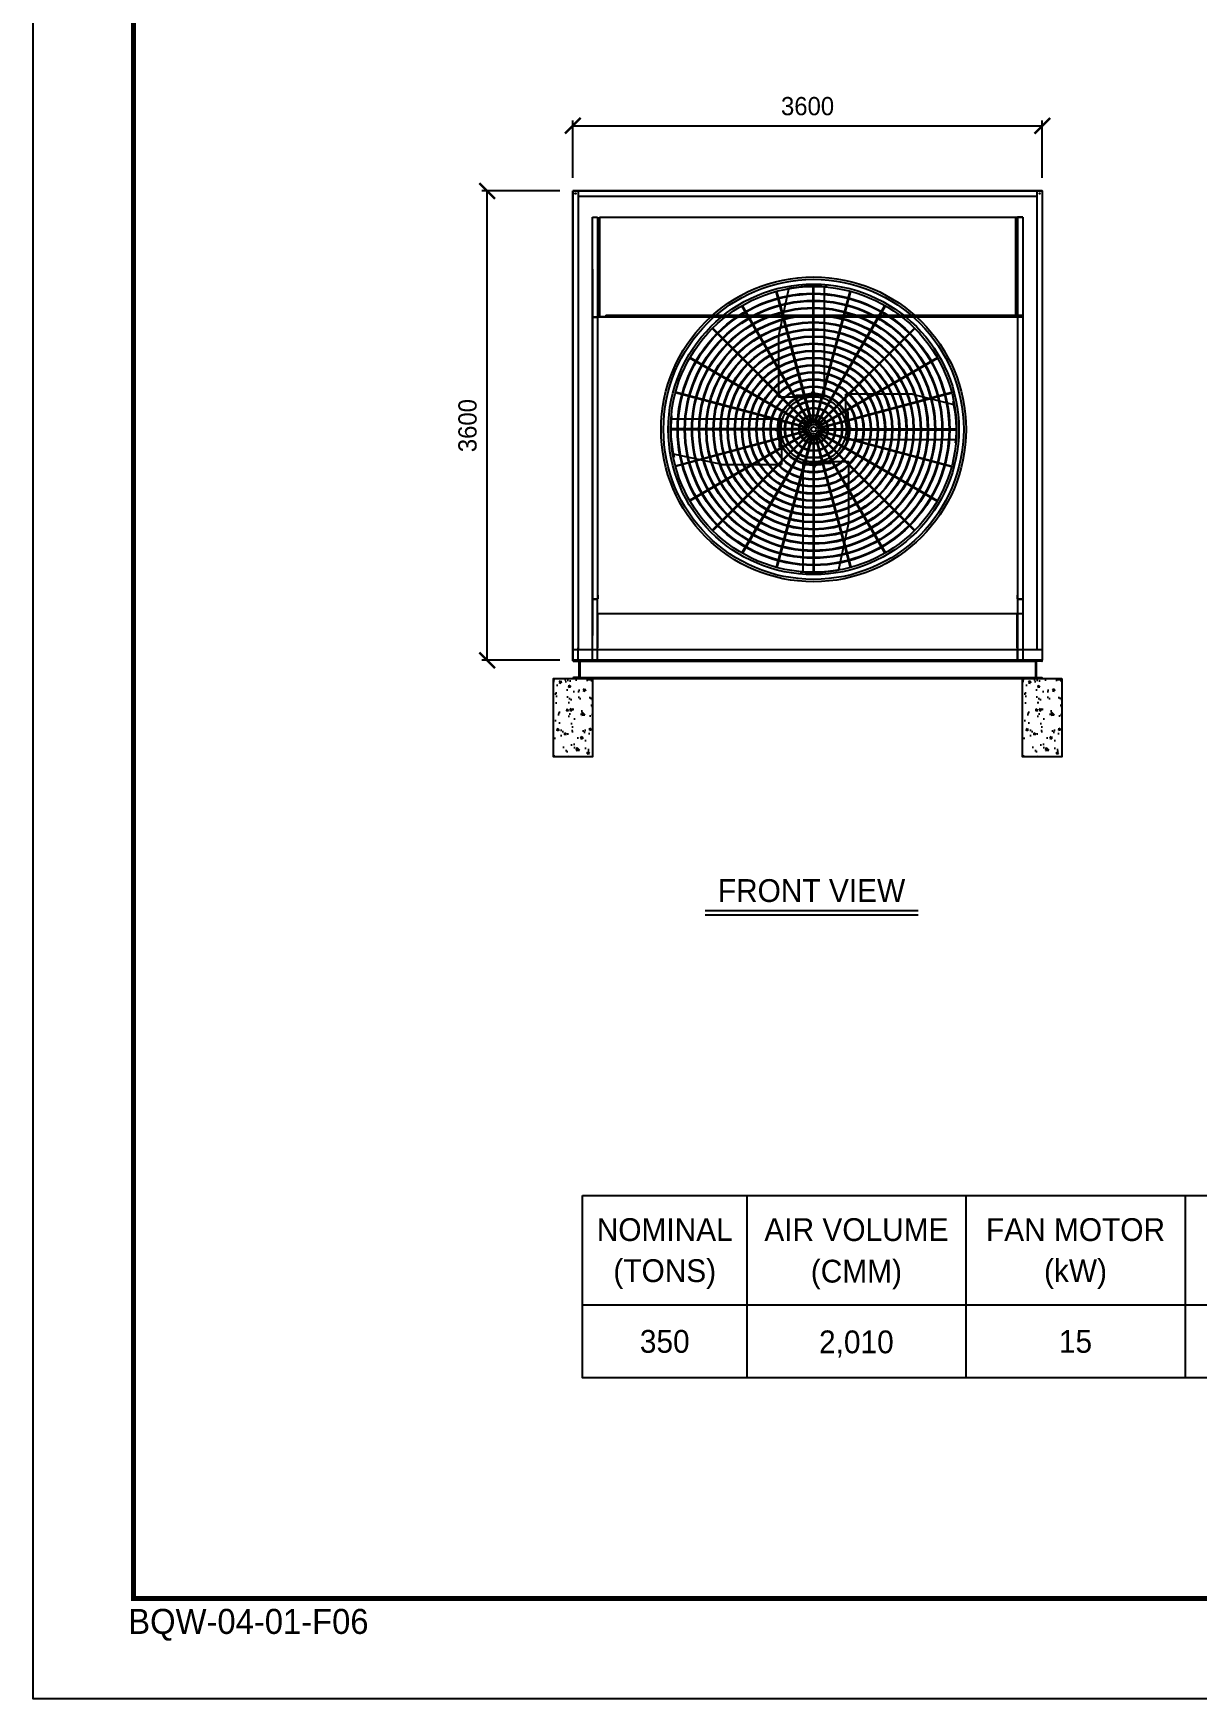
# Model space of a CAD drawing. Header units: millimetres. Extents: x 3026 to 35289, y 2869 to 25683.
# Drawn here: x 3026 to 11947, y 2869 to 15644 of the extents above; entities that cross this region are included whole.
import ezdxf
from ezdxf.enums import TextEntityAlignment as Align

# ---------------------------------------------------------------- set-up
doc = ezdxf.new("R2010")
doc.units = ezdxf.units.MM
doc.linetypes.add('CENTER', pattern=[2, 1.25, -0.25, 0.25, -0.25])
doc.linetypes.add('HIDDEN', pattern=[0.375, 0.25, -0.125])
for name, color, linetype in [('center', 1, 'CENTER'), ('LINE', 7, 'Continuous'), ('냉각탑', 4, 'Continuous'), ('냉각탑_box', 1, 'Continuous'), ('냉각탑_dim', 1, 'Continuous'), ('냉각탑_form', 1, 'Continuous'), ('냉각탑_text', 3, 'Continuous'), ('냉각탑_찬넬방진', 1, 'Continuous'), ('숨은선', 5, 'HIDDEN')]:
    doc.layers.add(name, color=color, linetype=linetype)
doc.styles.add('HY울릉도L', font='')
doc.styles.add('돋움', font='Dotum.ttf')
doc.styles.get('HY울릉도L').set_extended_font_data('HY울릉도L')
doc.dimstyles.new('성지DIM', dxfattribs={"dimtxt": 3.5, "dimasz": 3, "dimexe": 1, "dimexo": 2.5, "dimgap": 2, "dimtad": 1, "dimdec": 0, "dimzin": 3, "dimdsep": 46, "dimtxsty": 'HY울릉도L', "dimblk": 'ARCHTICK', "dimcen": -2, "dimclrd": 256, "dimclre": 256, "dimclrt": 7, "dimadec": 0, "dimazin": 0, "dimtfac": 1, "dimtdec": 0, "dimtofl": 0, "dimtmove": 0, "dimatfit": 3, "dimfxl": 1, "dimtolj": 1, "dimtzin": 0, "dimlwe": -1, "dimarcsym": 0})

# ---------------------------------------------------------------- blocks, each defined once
blk = doc.blocks.new('냉각탑form')
at = {"layer": 'Defpoints'}
blk.add_lwpolyline([(0, 297.07), (420.1, 297.07), (420.1, 0), (0, 0)], close=True, dxfattribs=at)
at = {"layer": '냉각탑_form', "const_width": 0.5}
blk.add_lwpolyline([(10, 287.07), (10, 10), (410.1, 10), (410.1, 287.07)], close=True, dxfattribs=at)
at = {"layer": '냉각탑_form', "style": '돋움'}
blk.add_text('BQW-04-01-F06', height=2.5006, dxfattribs=at).set_placement((9.48, 6.47))
blk = doc.blocks.new('_ArchTick')
at = {"color": 0, "linetype": 'ByBlock', "const_width": 0.15}
blk.add_lwpolyline([(-0.5, -0.5), (0.5, 0.5)], dxfattribs=at)
blk = doc.blocks.new('*D199')
at = {"layer": 'Defpoints', "color": 0, "transparency": 16777216}
for p in [(10763, 14935), (7163, 14435), (10763, 14435)]:
    blk.add_point(p, dxfattribs=at)
at = {"layer": '냉각탑_dim', "transparency": 16777216}
for p, q in [((7163, 14535), (7163, 14975)), ((10763, 14535), (10763, 14975))]:
    blk.add_line(p, q, dxfattribs=at)
at = {"layer": '냉각탑_dim', "lineweight": -2, "transparency": 16777216}
blk.add_line((7163, 14935), (10763, 14935), dxfattribs=at)
at = {"layer": '냉각탑_dim', "lineweight": -2, "transparency": 16777216, "xscale": 120, "yscale": 120, "zscale": 120, "rotation": 180}
blk.add_blockref('_ArchTick', (7163, 14935), dxfattribs=at)
at = {"layer": '냉각탑_dim', "lineweight": -2, "transparency": 16777216, "xscale": 120, "yscale": 120, "zscale": 120}
blk.add_blockref('_ArchTick', (10763, 14935), dxfattribs=at)
at = {"layer": '냉각탑_dim', "color": 7, "transparency": 16777216, "insert": (8963, 15085), "char_height": 140, "attachment_point": 5, "style": 'HY울릉도L'}
blk.add_mtext('\\A1;3600', dxfattribs=at)
blk = doc.blocks.new('*D200')
at = {"layer": 'Defpoints', "color": 0, "transparency": 16777216}
for p in [(6506, 14435), (7163, 14435), (7163, 10835)]:
    blk.add_point(p, dxfattribs=at)
at = {"layer": '냉각탑_dim', "transparency": 16777216}
for p, q in [((7063, 14435), (6466, 14435)), ((7063, 10835), (6466, 10835))]:
    blk.add_line(p, q, dxfattribs=at)
at = {"layer": '냉각탑_dim', "lineweight": -2, "transparency": 16777216}
blk.add_line((6506, 10835), (6506, 14435), dxfattribs=at)
at = {"layer": '냉각탑_dim', "lineweight": -2, "transparency": 16777216, "xscale": 120, "yscale": 120, "zscale": 120}
for p, rotation in [((6506, 14435), 90), ((6506, 10835), 270)]:
    blk.add_blockref('_ArchTick', p, dxfattribs=dict(at, rotation=rotation))
at = {"layer": '냉각탑_dim', "color": 7, "transparency": 16777216, "insert": (6356, 12635), "char_height": 140, "attachment_point": 5, "rotation": 90, "style": 'HY울릉도L'}
blk.add_mtext('\\A1;3600', dxfattribs=at)
blk = doc.blocks.new('A$C1FB73ED1')
for p, q in [((1261, 1340), (967, 2438)), ((1267, 1342), (972, 2440)), ((1277, 1343), (1277, 2480)), ((1283, 1343), (1283, 2480)), ((1293, 1342), (1588, 2440)), ((1299, 1340), (1593, 2438)), ((1246, 1333), (677, 2318)), ((1251, 1336), (683, 2321)), ((1309, 1336), (1877, 2321)), ((1314, 1333), (1883, 2318)), ((1233, 1322), (429, 2126)), ((1238, 1327), (434, 2131)), ((1322, 1327), (2126, 2131)), ((1327, 1322), (2131, 2126)), ((1224, 1309), (239, 1877)), ((1227, 1314), (242, 1883)), ((1333, 1314), (2318, 1883)), ((1336, 1309), (2321, 1877)), ((1218, 1293), (120, 1588)), ((1220, 1299), (122, 1593)), ((1340, 1299), (2438, 1593)), ((1342, 1293), (2440, 1588)), ((1217, 1283), (80, 1283)), ((1217, 1277), (80, 1277)), ((1218, 1267), (120, 972)), ((1220, 1261), (122, 967)), ((1340, 1261), (2438, 967)), ((1342, 1267), (2440, 972)), ((1343, 1283), (2480, 1283)), ((1343, 1277), (2480, 1277)), ((1224, 1251), (239, 683)), ((1227, 1246), (242, 677)), ((1233, 1238), (429, 434)), ((1238, 1233), (434, 429)), ((1246, 1227), (677, 242)), ((1251, 1224), (683, 239)), ((1261, 1220), (967, 122)), ((1267, 1218), (972, 120)), ((1277, 1217), (1277, 80)), ((1283, 1217), (1283, 80)), ((1293, 1218), (1588, 120)), ((1299, 1220), (1593, 122)), ((1309, 1224), (1877, 239)), ((1314, 1227), (1883, 242)), ((1322, 1233), (2126, 429)), ((1327, 1238), (2131, 434)), ((1333, 1246), (2318, 677)), ((1336, 1251), (2321, 683))]:
    blk.add_line(p, q)
for radius in [1280, 1260, 1220, 1200]:
    blk.add_circle((1280, 1280), radius)
at = {"ltscale": 5}
for radius in [1143, 1137, 1083, 1077, 1023, 1017, 963, 957, 903, 897, 843, 837, 783, 777, 723, 717, 663, 657, 603, 597, 543, 537, 483, 477, 423, 417, 363, 357, 303, 297, 243, 237, 183, 177, 123, 117, 63, 57, 40, 21]:
    blk.add_circle((1280, 1280), radius, dxfattribs=at)
at = {"color": 7}
blk.add_circle((1280, 1280), 274, dxfattribs=at)
at = {"layer": 'LINE', "color": 7}
for p, q in [((985, 2053), (1072, 2459)), ((1368, 2478), (1368, 1567)), ((985, 2053), (985, 1550)), ((1131, 1550), (985, 1550)), ((1131, 1550), (985, 1550)), ((1131, 1567), (1369, 1567)), ((1131, 1567), (1369, 1567)), ((1131, 1567), (1131, 1549)), ((1131, 1567), (1131, 1549)), ((1131, 1549), (1230, 1549)), ((1131, 1549), (1230, 1549)), ((1330, 1549), (1369, 1549)), ((1330, 1549), (1369, 1549)), ((1369, 1567), (1369, 1549)), ((1369, 1567), (1369, 1549)), ((2111, 1575), (1550, 1575)), ((1550, 1429), (1550, 1575)), ((1550, 1429), (1550, 1575)), ((2111, 1575), (2457, 1488)), ((1549, 1429), (1549, 1330)), ((1549, 1429), (1549, 1330)), ((1567, 1429), (1549, 1429)), ((1567, 1429), (1549, 1429)), ((1567, 1429), (1567, 1191)), ((1567, 1429), (1567, 1191)), ((84, 1368), (993, 1368)), ((84, 1368), (993, 1368)), ((993, 1131), (993, 1369)), ((993, 1131), (993, 1369)), ((993, 1369), (1011, 1369)), ((993, 1369), (1011, 1369)), ((993, 1131), (993, 1369)), ((993, 1131), (993, 1369)), ((993, 1369), (1011, 1369)), ((993, 1369), (1011, 1369)), ((1011, 1330), (1011, 1369)), ((1011, 1330), (1011, 1369)), ((1011, 1330), (1011, 1369)), ((1011, 1330), (1011, 1369)), ((993, 1131), (1011, 1131)), ((993, 1131), (1011, 1131)), ((993, 1131), (1011, 1131)), ((993, 1131), (1011, 1131)), ((1010, 1131), (1010, 985)), ((1010, 1131), (1010, 985)), ((1010, 1131), (1010, 985)), ((1010, 1131), (1010, 985)), ((1011, 1131), (1011, 1230)), ((1011, 1131), (1011, 1230)), ((1011, 1131), (1011, 1230)), ((1011, 1131), (1011, 1230)), ((1549, 1230), (1549, 1191)), ((1549, 1230), (1549, 1191)), ((1567, 1191), (1549, 1191)), ((1567, 1191), (1549, 1191)), ((2476, 1192), (1567, 1192)), ((509, 985), (103, 1072)), ((509, 985), (1010, 985)), ((509, 985), (1010, 985)), ((1230, 1011), (1191, 1011)), ((1191, 993), (1191, 1011)), ((1230, 1011), (1191, 1011)), ((1191, 993), (1191, 1011)), ((1429, 993), (1191, 993)), ((1429, 993), (1191, 993)), ((1192, 82), (1192, 993)), ((1429, 1011), (1330, 1011)), ((1429, 1011), (1330, 1011)), ((1429, 993), (1429, 1011)), ((1429, 993), (1429, 1011)), ((1429, 1010), (1575, 1010)), ((1429, 1010), (1575, 1010)), ((1575, 507), (1575, 1010)), ((1575, 507), (1488, 101)), ((1167, 83), (1167, 85)), ((1393, 83), (1393, 85)), ((1513, 104), (1513, 106))]:
    blk.add_line(p, q, dxfattribs=at)
for points in [[(1272, 1594), (1269, 1588), (1272, 1581), (1280, 1581), (1284, 1588), (1280, 1594)], [(1272, 1594), (1269, 1588), (1272, 1581), (1280, 1581), (1284, 1588), (1280, 1594)], [(966, 1272), (972, 1269), (979, 1272), (979, 1280), (972, 1284), (966, 1280)], [(966, 1272), (972, 1269), (979, 1272), (979, 1280), (972, 1284), (966, 1280)], [(966, 1272), (972, 1269), (979, 1272), (979, 1280), (972, 1284), (966, 1280)], [(966, 1272), (972, 1269), (979, 1272), (979, 1280), (972, 1284), (966, 1280)], [(1594, 1288), (1588, 1291), (1581, 1288), (1581, 1280), (1588, 1276), (1594, 1280)], [(1594, 1288), (1588, 1291), (1581, 1288), (1581, 1280), (1588, 1276), (1594, 1280)], [(1288, 966), (1291, 972), (1288, 979), (1280, 979), (1276, 972), (1280, 966)], [(1288, 966), (1291, 972), (1288, 979), (1280, 979), (1276, 972), (1280, 966)]]:
    blk.add_lwpolyline(points, close=True, dxfattribs=at)
for centre, radius in [((1191, 1559), 2), ((1191, 1559), 2), ((1231, 1559), 2), ((1231, 1559), 2), ((1276, 1588), 8.5), ((1276, 1588), 8.5), ((1350, 1559), 2), ((1350, 1559), 2), ((972, 1276), 8.5), ((972, 1276), 8.5), ((972, 1276), 8.5), ((972, 1276), 8.5), ((1001, 1350), 2), ((1001, 1350), 2), ((1001, 1350), 2), ((1001, 1350), 2), ((1559, 1369), 2), ((1559, 1369), 2), ((1559, 1329), 2), ((1559, 1329), 2), ((1588, 1284), 8.5), ((1588, 1284), 8.5), ((1001, 1231), 2), ((1001, 1231), 2), ((1001, 1231), 2), ((1001, 1231), 2), ((1001, 1191), 2), ((1001, 1191), 2), ((1001, 1191), 2), ((1001, 1191), 2), ((1559, 1210), 2), ((1559, 1210), 2), ((1210, 1001), 2), ((1210, 1001), 2), ((1284, 972), 8.5), ((1284, 972), 8.5), ((1329, 1001), 2), ((1329, 1001), 2), ((1369, 1001), 2), ((1369, 1001), 2)]:
    blk.add_circle(centre, radius, dxfattribs=at)
for centre, radius, start, end in [((1280, 1483), 1000, 83.5007, 103.4595), ((1280, 1483), 998, 83.4876, 103.487), ((1481, 1280), 998, 353.4876, 13.487), ((1481, 1280), 1000, 353.5007, 13.4595), ((1079, 1280), 1000, 173.5007, 193.4595), ((1079, 1280), 998, 173.4876, 193.487), ((1280, 1077), 998, 263.4876, 283.487), ((1280, 1077), 1000, 263.5007, 283.4595)]:
    blk.add_arc(centre, radius, start, end, dxfattribs=at)
blk = doc.blocks.new('3')
for p, q in [((9918, 14435), (7163, 14435)), ((7163, 14435), (7163, 10835)), ((7354, 14435), (10613, 14435)), ((9918, 14435), (10763, 14435)), ((10763, 14435), (10763, 10835)), ((7314, 14235), (7352, 14235)), ((7352, 14235), (7352, 13469)), ((7354, 14235), (7354, 13469)), ((7368, 14235), (7368, 13469)), ((7368, 14235), (10613, 14235)), ((10557, 14235), (10557, 13469)), ((10571, 14235), (10571, 13469)), ((10573, 14235), (10573, 13469)), ((10613, 14235), (10573, 14235)), ((10613, 14235), (10613, 13469)), ((7314, 13835), (7314, 13469)), ((7314, 13469), (7352, 13469)), ((7314, 13467), (7314, 11305)), ((7314, 13467), (7352, 13467)), ((7352, 13467), (7352, 11305)), ((7354, 13469), (10613, 13469)), ((7368, 13471), (7415, 13471)), ((7415, 13483), (10613, 13483)), ((7415, 13483), (7415, 13469)), ((10613, 13469), (10573, 13469)), ((10573, 13467), (10573, 11305)), ((10613, 13467), (10573, 13467)), ((10613, 13467), (10613, 11305)), ((7314, 11305), (7352, 11305)), ((7314, 11304), (7314, 11024)), ((7314, 10835), (7314, 11304)), ((7314, 11304), (7352, 11304)), ((7352, 10835), (7352, 11304)), ((7354, 11334), (7354, 11305)), ((10571, 11334), (10571, 11305)), ((10573, 11305), (10613, 11305)), ((10573, 11304), (10613, 11304)), ((10573, 11304), (10573, 10835)), ((10613, 11304), (10613, 11024)), ((10613, 11304), (10613, 10835)), ((7354, 10930), (7354, 11194)), ((7354, 11194), (10613, 11194)), ((10571, 10930), (10571, 11194)), ((7204, 10835), (7204, 10929)), ((10571, 10929), (10571, 10835)), ((7163, 10835), (9918, 10835)), ((7202, 10835), (7164, 10835)), ((7202, 10835), (7164, 10835)), ((10613, 10835), (7614, 10835)), ((8737, 10835), (7654, 10835)), ((10613, 10835), (7654, 10835)), ((9581, 10835), (8739, 10835)), ((10613, 10835), (9583, 10835)), ((10763, 10835), (9918, 10835)), ((9918, 10835), (10763, 10835)), ((10763, 10835), (10723, 10835)), ((10763, 10835), (10723, 10835))]:
    blk.add_line(p, q)
at = {"color": 7}
for p, q in [((7163, 14435), (9918, 14435)), ((7163, 14435), (7163, 10835)), ((7205, 14435), (7205, 10915)), ((10721, 14393), (7205, 14393)), ((10763, 14435), (9918, 14435)), ((10721, 14435), (10721, 10915)), ((10763, 14435), (10763, 10835)), ((10763, 10915), (7163, 10915)), ((7163, 10835), (9918, 10835)), ((10763, 10835), (9918, 10835)), ((10763, 10835), (9918, 10835))]:
    blk.add_line(p, q, dxfattribs=at)
at = {"ltscale": 500, "elevation": 0}
blk.add_lwpolyline([(7163, 14435), (10763, 14435), (10763, 10835), (7163, 10835)], close=True, dxfattribs=at)
for centre in [(7183, 14415), (10743, 14415)]:
    blk.add_circle(centre, 3)
at = {"layer": 'center'}
for p, q in [((10563, 14215), (10579, 14215)), ((10563, 13652), (10579, 13652)), ((10563, 13489), (10579, 13489))]:
    blk.add_line(p, q, dxfattribs=at)
at = {"layer": '냉각탑', "color": 6, "linetype": 'HIDDEN'}
for p, q in [((7314, 10835), (7314, 14235)), ((7671, 10835), (7314, 10835)), ((9469, 10835), (8850, 10835)), ((9445, 10835), (8874, 10835)), ((10613, 10835), (10348, 10835))]:
    blk.add_line(p, q, dxfattribs=at)
at = {"layer": '냉각탑', "ltscale": 30}
for p, q in [((7314, 10835), (7314, 14235)), ((7614, 10835), (10613, 10835))]:
    blk.add_line(p, q, dxfattribs=at)
at = {"layer": '냉각탑_찬넬방진', "ltscale": 150}
for p, q in [((7164, 10835), (7216, 10835)), ((7164, 10830), (7164, 10835)), ((7164, 10835), (7216, 10835)), ((7164, 10835), (7216, 10835)), ((7164, 10830), (7164, 10835)), ((7164, 10835), (7216, 10835)), ((7167, 10827), (7207, 10827)), ((7167, 10827), (7207, 10827)), ((7210, 10824), (7210, 10705)), ((7216, 10835), (7216, 10694)), ((10763, 10835), (10710, 10835)), ((10763, 10835), (10710, 10835)), ((10763, 10835), (10710, 10835)), ((10710, 10835), (10710, 10694)), ((10763, 10835), (10710, 10835)), ((10715, 10824), (10715, 10705)), ((10759, 10827), (10718, 10827)), ((10759, 10827), (10718, 10827)), ((10763, 10830), (10763, 10835)), ((10763, 10830), (10763, 10835)), ((7164, 10699), (7164, 10694)), ((7216, 10694), (7164, 10694)), ((7207, 10702), (7167, 10702)), ((10710, 10694), (10763, 10694)), ((10718, 10702), (10759, 10702)), ((10763, 10699), (10763, 10694))]:
    blk.add_line(p, q, dxfattribs=at)
at = {"layer": '냉각탑_찬넬방진', "ltscale": 30}
for p, q in [((7216, 10827), (10710, 10827)), ((7614, 10835), (10425, 10835)), ((7614, 10835), (10425, 10835)), ((7164, 10699), (7164, 10694)), ((7216, 10702), (10710, 10702)), ((7216, 10694), (10710, 10694)), ((7216, 10694), (10710, 10694))]:
    blk.add_line(p, q, dxfattribs=at)
at = {"layer": '냉각탑_찬넬방진', "linetype": 'HIDDEN'}
for q in [(7614, 10835), (7637, 10835)]:
    blk.add_line((8534, 10835), q, dxfattribs=at)
at = {"layer": '냉각탑_찬넬방진', "ltscale": 150}
for centre, start, end in [((7167, 10830), 180, 270), ((7167, 10830), 180, 270), ((7207, 10824), 0, 90), ((7207, 10824), 0, 90), ((10718, 10824), 90, 180), ((10718, 10824), 90, 180), ((10759, 10830), 270, 0), ((10759, 10830), 270, 0), ((7167, 10699), 90, 180), ((7207, 10705), 270, 0), ((10718, 10705), 180, 270), ((10759, 10699), 0, 90)]:
    blk.add_arc(centre, 3.18, start, end, dxfattribs=at)
at = {"layer": '숨은선', "ltscale": 4, "elevation": 0}
for points in [[(7243, 14395, -0.005236), (7243, 14395, -0.005236)], [(10683, 14395, 0.005236), (10683, 14395, 0.005236)]]:
    blk.add_lwpolyline(points, format="xyb", dxfattribs=at)
at = {"layer": '냉각탑', "xscale": 0.9134730205792179, "yscale": 0.9134730205792179, "zscale": 0.9134730205792179}
blk.add_blockref('A$C1FB73ED1', (7840, 11437), dxfattribs=at)

msp = doc.modelspace()

# ---------------------------------------------------------------- hatches: boundary and pattern name
h = msp.add_hatch()
h.set_pattern_fill('AR-CONC', color=4, angle=-90)
h.set_pattern_definition([(320, (-194969.7, 345474.21), (-15.939086, -182.18467), [19.05, -209.55]), (265, (-194969.7, 345474.21), (191.056845, 35.24342), [15.24, -167.64058]), (10.451445, (-194971.02, 345459.03), (175.11775, -146.94125), [16.19001, -178.090245]), (316.1842, (-194918.9, 345474.21), (-42.04233, -271.07904), [28.575, -314.325]), (6.63556, (-194922.4, 345451.62), (247.42612, -237.40413), [24.28502, -267.1356]), (261.18415, (-194918.9, 345474.21), (247.42612, -237.40413), [22.85997, -251.45973]), (291, (-194931.6, 345448.81), (-102.2652, -151.61439), [19.05, -209.55]), (236, (-194931.6, 345448.81), (184.18797, -61.80203), [15.24, -167.64]), (341.451445, (-194940.12, 345436.18), (81.92277, -213.41642), [16.19001, -178.08994]), (307.5, (-194969.696, 345474.214), (84.555039, -3.088603), [0, -165.608, 0, -170.18, 0, -168.275]), (277.5, (-194969.7, 345474.21), (100.180575, -66.819663), [0, -97.028, 0, -161.798, 0, -64.135]), (237.5, (-194969.696, 345530.856), (-5.728744, -135.590595), [0, -63.5, 0, -198.12, 0, -262.89]), (227.5, (-194969.7, 345556.26), (25.42649, -148.12918), [0, -82.55, 0, -131.572, 0, -186.69])])
h.paths.add_polyline_path([(7013.8, 10694.3), (7013.8, 10094.3), (7313.8, 10094.1), (7313.8, 10694.1)])
h = msp.add_hatch()
h.set_pattern_fill('AR-CONC', color=4, angle=-90)
h.set_pattern_definition([(320, (-191370.88, 345474.21), (-15.939086, -182.18467), [19.05, -209.55]), (265, (-191370.88, 345474.21), (191.056845, 35.24342), [15.24, -167.64058]), (10.451445, (-191372.21, 345459.03), (175.11775, -146.94125), [16.19001, -178.090245]), (316.1842, (-191320.08, 345474.21), (-42.04233, -271.07904), [28.575, -314.325]), (6.63556, (-191323.6, 345451.62), (247.42612, -237.40413), [24.28502, -267.1356]), (261.18415, (-191320.08, 345474.21), (247.42612, -237.40413), [22.85997, -251.45973]), (291, (-191332.78, 345448.81), (-102.2652, -151.61439), [19.05, -209.55]), (236, (-191332.78, 345448.81), (184.18797, -61.80203), [15.24, -167.64]), (341.451445, (-191341.3, 345436.18), (81.92277, -213.41642), [16.19001, -178.08994]), (307.5, (-191370.883, 345474.214), (84.555039, -3.088603), [0, -165.608, 0, -170.18, 0, -168.275]), (277.5, (-191370.88, 345474.21), (100.180575, -66.819663), [0, -97.028, 0, -161.798, 0, -64.135]), (237.5, (-191370.88, 345530.856), (-5.728744, -135.590595), [0, -63.5, 0, -198.12, 0, -262.89]), (227.5, (-191370.88, 345556.26), (25.42649, -148.12918), [0, -82.55, 0, -131.572, 0, -186.69])])
h.paths.add_polyline_path([(10612.6, 10694.3), (10612.6, 10094.3), (10912.6, 10094.1), (10912.6, 10694.1)])

# ---------------------------------------------------------------- linework, layer by layer
at = {"ltscale": 500, "elevation": 0}
for points in [[(7313.8, 10694.2), (7313.8, 10094.2), (7013.8, 10094.2), (7013.8, 10694.2)], [(10912.6, 10694.2), (10912.6, 10094.2), (10612.6, 10094.2), (10612.6, 10694.2)]]:
    msp.add_lwpolyline(points, close=True, dxfattribs=at)
at = {"layer": '냉각탑_box'}
for p, q in [((8176.7, 8916.4), (9810, 8916.4)), ((8176.7, 8881.4), (9810, 8881.4)), ((8497.9, 6729.7), (8497.9, 5329.7)), ((10177.9, 6729.7), (10177.9, 5329.7)), ((11857.9, 6729.7), (11857.9, 5329.7)), ((7237.9, 5889.7), (22287.9, 5889.7))]:
    msp.add_line(p, q, dxfattribs=at)
msp.add_lwpolyline([(7237.9, 6729.7), (22287.9, 6729.7), (22287.9, 5329.7), (7237.9, 5329.7)], close=True, dxfattribs=at)

# ---------------------------------------------------------------- block references
msp.add_blockref('3', (0, 0))
at = {"layer": '냉각탑_form', "xscale": 76.7980057517581, "yscale": 76.7980057517581, "zscale": 76.7980057517581}
msp.add_blockref('냉각탑form', (3025.7, 2868.6), dxfattribs=at)

# ---------------------------------------------------------------- texts
at = {"layer": '냉각탑_text', "style": '돋움'}
for s, p in [('FRONT VIEW', (8993.4, 9068.1)), ('NOMINAL', (7867.9, 6467.2)), ('AIR VOLUME', (9337.9, 6467.2)), ('FAN MOTOR', (11017.9, 6467.2)), ('(TONS)', (7867.9, 6152.2)), ('(CMM)', (9337.5, 6148.4)), ('(kW)', (11017.9, 6152.2)), ('350', (7867.9, 5609.7)), ('2,010', (9337.5, 5605.9)), ('15', (11017.9, 5609.7))]:
    msp.add_text(s, height=175, dxfattribs=at).set_placement(p, align=Align.MIDDLE_CENTER)

# ---------------------------------------------------------------- dimensions: what is measured, and where the dimension line sits
at = {"layer": '냉각탑_dim'}
dim = msp.add_linear_dim(base=(10762.6, 14935.3), p1=(7162.9, 14434.9), p2=(10762.6, 14434.9), dimstyle='성지DIM', override={"dimscale": 40}, dxfattribs=at)
dim.commit()
dim.dimension.update_dxf_attribs({"geometry": '*D199', "text_midpoint": (8962.7, 15085.3)})
dim = msp.add_linear_dim(base=(6505.7, 14434.9), p1=(7162.9, 10834.9), p2=(7162.9, 14434.9), angle=90, dimstyle='성지DIM', override={"dimscale": 40}, dxfattribs=at)
dim.commit()
dim.dimension.update_dxf_attribs({"geometry": '*D200', "text_midpoint": (6355.7, 12634.9)})

doc.saveas('drawing.dxf')
